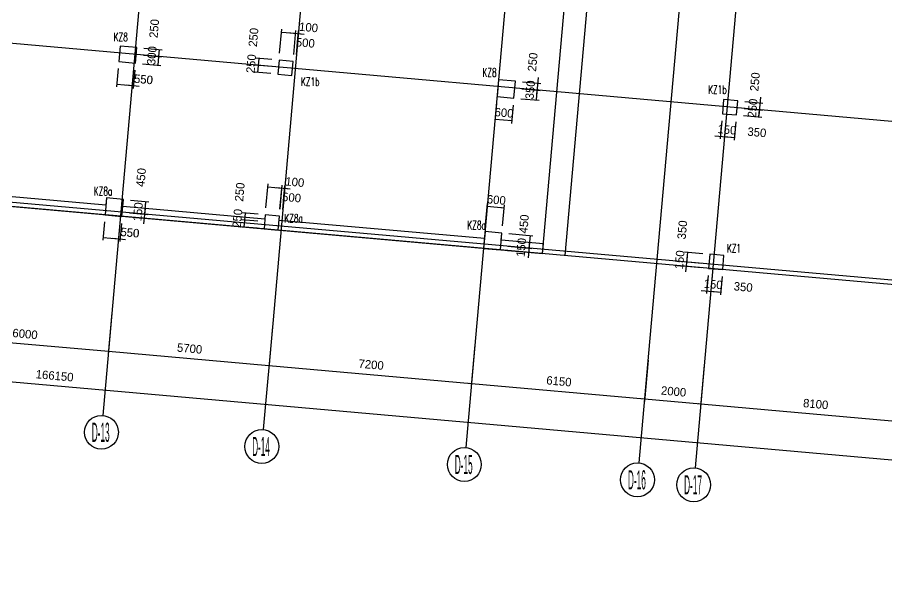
# Model space of a CAD drawing. Extents: x 387171 to 699106, y 11966 to 245688.
# Drawn here: x 574726 to 605497, y 36062 to 56544 of the extents above; entities that cross this region are included whole.
import ezdxf

# ---------------------------------------------------------------- set-up
doc = ezdxf.new("R2010")
doc.units = 0
doc.header["$LTSCALE"] = 100
doc.header["$MEASUREMENT"] = 0
for name, color, linetype in [('COLU', 7, 'Continuous'), ('DIM', 3, 'Continuous'), ('DOTE', 253, 'Continuous'), ('L-AXIS', 3, 'Continuous'), ('NUM', 7, 'Continuous')]:
    doc.layers.add(name, color=color, linetype=linetype)
doc.styles.get("Standard").update_dxf_attribs({"font": 'standard'})
doc.styles.add('tk', font='tk')
doc.dimstyles.get("Standard").update_dxf_attribs({"dimtxt": 300, "dimasz": 100, "dimexe": 100, "dimexo": 250, "dimgap": 100, "dimtad": 0, "dimtoh": 1, "dimdec": 0, "dimdsep": 46, "dimcen": 0.09, "dimclrt": 7, "dimadec": 0, "dimazin": 0, "dimtfac": 1, "dimtdec": 4, "dimtofl": 0, "dimtmove": 0, "dimatfit": 3, "dimfxl": 1, "dimtolj": 1, "dimtzin": 0, "dimarcsym": 0})

# ---------------------------------------------------------------- blocks, each defined once
blk = doc.blocks.new('*D1842')
at = {"layer": 'L-AXIS', "color": 0, "linetype": 'ByBlock', "lineweight": -2}
for p, q in [((493507, 53583), (493255, 50741)), ((493264, 50840), (658764, 36162)), ((659008, 38905), (658755, 36062))]:
    blk.add_line(p, q, dxfattribs=at)
for points in [[(493264, 50840), (493365, 50848), (493362, 50815)], [(658764, 36162), (658663, 36154), (658666, 36188)]]:
    blk.add_solid(points, dxfattribs=at)
at = {"layer": 'L-AXIS', "color": 7, "linetype": 'Continuous', "lineweight": -2, "insert": (576045, 43850), "char_height": 300, "width": 1101.67, "attachment_point": 5, "rotation": 354.9316, "style": 'tk'}
blk.add_mtext('166150', dxfattribs=at)
blk = doc.blocks.new('*D3631')
at = {"layer": 'L-AXIS', "color": 0, "linetype": 'ByBlock', "lineweight": -2}
for p, q in [((599043, 44223), (598913, 42758)), ((607111, 43507), (606981, 42042)), ((598922, 42857), (606990, 42142))]:
    blk.add_line(p, q, dxfattribs=at)
for points in [[(598922, 42857), (599023, 42865), (599020, 42832)], [(606990, 42142), (606889, 42134), (606892, 42167)]]:
    blk.add_solid(points, dxfattribs=at)
at = {"layer": 'L-AXIS', "color": 7, "linetype": 'Continuous', "lineweight": -2, "insert": (602987, 42848), "char_height": 300, "width": 775, "attachment_point": 5, "rotation": 354.9316, "style": 'tk'}
blk.add_mtext('8100', dxfattribs=at)
blk = doc.blocks.new('_AXISO')
blk.add_circle((0, 0), 0.5)
blk = doc.blocks.new('*D3233')
at = {"layer": 'L-AXIS', "color": 0, "linetype": 'ByBlock', "lineweight": -2}
for p, q in [((583753, 45579), (583623, 44114)), ((590925, 44943), (590795, 43478)), ((583632, 44214), (590804, 43577))]:
    blk.add_line(p, q, dxfattribs=at)
for points in [[(583632, 44214), (583733, 44221), (583730, 44188)], [(590804, 43577), (590703, 43570), (590706, 43603)]]:
    blk.add_solid(points, dxfattribs=at)
at = {"layer": 'L-AXIS', "color": 7, "linetype": 'Continuous', "lineweight": -2, "insert": (587249, 44244), "char_height": 300, "width": 780, "attachment_point": 5, "rotation": 354.9316, "style": 'tk'}
blk.add_mtext('7200', dxfattribs=at)
blk = doc.blocks.new('*D4130')
at = {"layer": 'L-AXIS', "color": 0, "linetype": 'ByBlock', "lineweight": -2}
for p, q in [((578075, 46082), (577945, 44617)), ((583753, 45579), (583623, 44114)), ((577954, 44717), (583632, 44214))]:
    blk.add_line(p, q, dxfattribs=at)
for points in [[(577954, 44717), (578055, 44725), (578052, 44692)], [(583632, 44214), (583531, 44206), (583534, 44239)]]:
    blk.add_solid(points, dxfattribs=at)
at = {"layer": 'L-AXIS', "color": 7, "linetype": 'Continuous', "lineweight": -2, "insert": (580824, 44814), "char_height": 300, "width": 780, "attachment_point": 5, "rotation": 354.9316, "style": 'tk'}
blk.add_mtext('5700', dxfattribs=at)
blk = doc.blocks.new('*D4007')
at = {"layer": 'L-AXIS', "color": 0, "linetype": 'ByBlock', "lineweight": -2}
for p, q in [((572099, 46613), (571969, 45148)), ((578075, 46082), (577945, 44617)), ((571978, 45247), (577954, 44717))]:
    blk.add_line(p, q, dxfattribs=at)
for points in [[(571978, 45247), (572079, 45255), (572076, 45222)], [(577954, 44717), (577853, 44709), (577856, 44743)]]:
    blk.add_solid(points, dxfattribs=at)
at = {"layer": 'L-AXIS', "color": 7, "linetype": 'Continuous', "lineweight": -2, "insert": (574997, 45331), "char_height": 300, "width": 770, "attachment_point": 5, "rotation": 354.9316, "style": 'tk'}
blk.add_mtext('6000', dxfattribs=at)
blk = doc.blocks.new('*D3761')
at = {"layer": 'L-AXIS', "color": 0, "linetype": 'ByBlock', "lineweight": -2}
for p, q in [((590925, 44943), (590795, 43478)), ((597051, 44400), (596921, 42935)), ((590804, 43577), (596930, 43034))]:
    blk.add_line(p, q, dxfattribs=at)
for points in [[(590804, 43577), (590905, 43585), (590902, 43552)], [(596930, 43034), (596829, 43026), (596832, 43060)]]:
    blk.add_solid(points, dxfattribs=at)
at = {"layer": 'L-AXIS', "color": 7, "linetype": 'Continuous', "lineweight": -2, "insert": (593898, 43654), "char_height": 300, "width": 765, "attachment_point": 5, "rotation": 354.9316, "style": 'tk'}
blk.add_mtext('6150', dxfattribs=at)
blk = doc.blocks.new('*D4543')
at = {"layer": 'L-AXIS', "color": 0, "linetype": 'ByBlock', "lineweight": -2}
for p, q in [((597051, 44400), (596921, 42935)), ((599043, 44223), (598913, 42758)), ((596930, 43034), (598922, 42857))]:
    blk.add_line(p, q, dxfattribs=at)
for points in [[(596930, 43034), (597031, 43042), (597028, 43009)], [(598922, 42857), (598821, 42850), (598824, 42883)]]:
    blk.add_solid(points, dxfattribs=at)
at = {"layer": 'L-AXIS', "color": 7, "linetype": 'Continuous', "lineweight": -2, "insert": (597957, 43294), "char_height": 300, "width": 780, "attachment_point": 5, "rotation": 354.9316, "style": 'tk'}
blk.add_mtext('2000', dxfattribs=at)
blk = doc.blocks.new('*D3157')
at = {"layer": 'DIM', "color": 0, "linetype": 'ByBlock', "lineweight": -2}
for p, q in [((591683, 53491), (591625, 52843)), ((592281, 53438), (592223, 52790)), ((591634, 52943), (592232, 52890))]:
    blk.add_line(p, q, dxfattribs=at)
for points in [[(591634, 52943), (591735, 52950), (591732, 52917)], [(592232, 52890), (592131, 52882), (592134, 52915)]]:
    blk.add_solid(points, dxfattribs=at)
at = {"layer": 'DIM', "color": 7, "linetype": 'Continuous', "lineweight": -2, "insert": (591955, 53165), "char_height": 300, "width": 556.67, "attachment_point": 5, "rotation": 354.9316, "style": 'tk'}
blk.add_mtext('600', dxfattribs=at)
blk = doc.blocks.new('*D3101')
at = {"layer": 'DIM', "color": 0, "linetype": 'ByBlock', "lineweight": -2}
for p, q in [((592583, 54013), (593230, 53956)), ((593100, 53616), (593130, 53965)), ((592552, 53664), (593199, 53607))]:
    blk.add_line(p, q, dxfattribs=at)
for points in [[(593130, 53965), (593138, 53864), (593105, 53867)], [(593100, 53616), (593092, 53717), (593125, 53714)]]:
    blk.add_solid(points, dxfattribs=at)
at = {"layer": 'DIM', "color": 7, "linetype": 'Continuous', "lineweight": -2, "insert": (592881, 53977), "char_height": 300, "width": 566.67, "attachment_point": 5, "rotation": 84.9316, "style": 'tk'}
blk.add_mtext('350', dxfattribs=at)
blk = doc.blocks.new('*D4001')
at = {"layer": 'DIM', "color": 0, "linetype": 'ByBlock', "lineweight": -2}
for p, q in [((592605, 54262), (593252, 54205)), ((593113, 53765), (593170, 54413)), ((592583, 54013), (593230, 53956))]:
    blk.add_line(p, q, dxfattribs=at)
for points in [[(593153, 54214), (593145, 54315), (593178, 54312)], [(593130, 53965), (593138, 53864), (593105, 53867)]]:
    blk.add_solid(points, dxfattribs=at)
at = {"layer": 'DIM', "color": 7, "linetype": 'Continuous', "lineweight": -2, "insert": (592968, 54959), "char_height": 300, "width": 566.67, "attachment_point": 5, "rotation": 84.9316, "style": 'tk'}
blk.add_mtext('250', dxfattribs=at)
blk = doc.blocks.new('*D1161')
at = {"layer": 'DIM', "color": 0, "linetype": 'ByBlock', "lineweight": -2}
for p, q in [((599660, 52884), (599603, 52236)), ((599810, 52870), (599752, 52223)), ((599413, 52353), (599961, 52305))]:
    blk.add_line(p, q, dxfattribs=at)
for points in [[(599612, 52336), (599511, 52328), (599514, 52361)], [(599761, 52322), (599862, 52330), (599859, 52297)]]:
    blk.add_solid(points, dxfattribs=at)
at = {"layer": 'DIM', "color": 7, "linetype": 'Continuous', "lineweight": -2, "insert": (599845, 52566), "char_height": 300, "width": 476.67, "attachment_point": 5, "rotation": 354.9316, "style": 'tk'}
blk.add_mtext('150', dxfattribs=at)
blk = doc.blocks.new('*D2035')
at = {"layer": 'DIM', "color": 0, "linetype": 'ByBlock', "lineweight": -2}
for p, q in [((599810, 52870), (599752, 52223)), ((600159, 52839), (600101, 52192)), ((599761, 52322), (600110, 52292))]:
    blk.add_line(p, q, dxfattribs=at)
for points in [[(599761, 52322), (599862, 52330), (599859, 52297)], [(600110, 52292), (600009, 52284), (600012, 52317)]]:
    blk.add_solid(points, dxfattribs=at)
at = {"layer": 'DIM', "color": 7, "linetype": 'Continuous', "lineweight": -2, "insert": (600905, 52472), "char_height": 300, "width": 566.67, "attachment_point": 5, "rotation": 354.9316, "style": 'tk'}
blk.add_mtext('350', dxfattribs=at)
blk = doc.blocks.new('*D1737')
at = {"layer": 'DIM', "color": 0, "linetype": 'ByBlock', "lineweight": -2}
for p, q in [((600452, 53315), (601099, 53258)), ((600977, 53018), (601000, 53267)), ((600430, 53066), (601077, 53009))]:
    blk.add_line(p, q, dxfattribs=at)
for points in [[(601000, 53267), (601007, 53166), (600974, 53169)], [(600977, 53018), (600970, 53119), (601003, 53116)]]:
    blk.add_solid(points, dxfattribs=at)
at = {"layer": 'DIM', "color": 7, "linetype": 'Continuous', "lineweight": -2, "insert": (600754, 53329), "char_height": 300, "width": 566.67, "attachment_point": 5, "rotation": 84.9316, "style": 'tk'}
blk.add_mtext('250', dxfattribs=at)
blk = doc.blocks.new('*D2791')
at = {"layer": 'DIM', "color": 0, "linetype": 'ByBlock', "lineweight": -2}
for p, q in [((600474, 53564), (601121, 53507)), ((600982, 53068), (601039, 53715)), ((600452, 53315), (601099, 53258))]:
    blk.add_line(p, q, dxfattribs=at)
for points in [[(601022, 53516), (601014, 53617), (601047, 53614)], [(601000, 53267), (601007, 53166), (600974, 53169)]]:
    blk.add_solid(points, dxfattribs=at)
at = {"layer": 'DIM', "color": 7, "linetype": 'Continuous', "lineweight": -2, "insert": (600837, 54261), "char_height": 300, "width": 566.67, "attachment_point": 5, "rotation": 84.9316, "style": 'tk'}
blk.add_mtext('250', dxfattribs=at)
blk = doc.blocks.new('*D2974')
at = {"layer": 'DIM', "color": 0, "linetype": 'ByBlock', "lineweight": -2}
for p, q in [((584010, 55275), (584084, 56122)), ((584076, 56022), (584574, 55979)), ((584508, 55231), (584582, 56078))]:
    blk.add_line(p, q, dxfattribs=at)
for points in [[(584076, 56022), (584177, 56030), (584174, 55997)], [(584574, 55979), (584473, 55971), (584476, 56004)]]:
    blk.add_solid(points, dxfattribs=at)
at = {"layer": 'DIM', "color": 7, "linetype": 'Continuous', "lineweight": -2, "insert": (584919, 55641), "char_height": 300, "width": 566.67, "attachment_point": 5, "rotation": 355, "style": 'tk'}
blk.add_mtext('500', dxfattribs=at)
blk = doc.blocks.new('*D3110')
at = {"layer": 'DIM', "color": 0, "linetype": 'ByBlock', "lineweight": -2}
for p, q in [((598992, 48174), (598344, 48232)), ((598444, 48223), (598413, 47874)), ((598961, 47826), (598313, 47883))]:
    blk.add_line(p, q, dxfattribs=at)
for points in [[(598444, 48223), (598452, 48122), (598419, 48125)], [(598413, 47874), (598405, 47975), (598438, 47972)]]:
    blk.add_solid(points, dxfattribs=at)
at = {"layer": 'DIM', "color": 7, "linetype": 'Continuous', "lineweight": -2, "insert": (598264, 49018), "char_height": 300, "width": 566.67, "attachment_point": 5, "rotation": 84.9316, "style": 'tk'}
blk.add_mtext('350', dxfattribs=at)
blk = doc.blocks.new('*D3063')
at = {"layer": 'DIM', "color": 0, "linetype": 'ByBlock', "lineweight": -2}
for p, q in [((598431, 48073), (598382, 47526)), ((598948, 47676), (598300, 47734)), ((598961, 47826), (598313, 47883))]:
    blk.add_line(p, q, dxfattribs=at)
for points in [[(598400, 47725), (598408, 47624), (598374, 47627)], [(598413, 47874), (598405, 47975), (598438, 47972)]]:
    blk.add_solid(points, dxfattribs=at)
at = {"layer": 'DIM', "color": 7, "linetype": 'Continuous', "lineweight": -2, "insert": (598169, 47957), "char_height": 300, "width": 476.67, "attachment_point": 5, "rotation": 84.9316, "style": 'tk'}
blk.add_mtext('150', dxfattribs=at)
blk = doc.blocks.new('*D2634')
at = {"layer": 'DIM', "color": 0, "linetype": 'ByBlock', "lineweight": -2}
for p, q in [((599175, 47405), (599117, 46758)), ((599324, 47392), (599267, 46744)), ((598927, 46875), (599475, 46826))]:
    blk.add_line(p, q, dxfattribs=at)
for points in [[(599126, 46857), (599025, 46849), (599028, 46883)], [(599275, 46844), (599376, 46852), (599374, 46819)]]:
    blk.add_solid(points, dxfattribs=at)
at = {"layer": 'DIM', "color": 7, "linetype": 'Continuous', "lineweight": -2, "insert": (599359, 47088), "char_height": 300, "width": 476.67, "attachment_point": 5, "rotation": 354.9316, "style": 'tk'}
blk.add_mtext('150', dxfattribs=at)
blk = doc.blocks.new('*D3555')
at = {"layer": 'DIM', "color": 0, "linetype": 'ByBlock', "lineweight": -2}
for p, q in [((599324, 47392), (599267, 46744)), ((599673, 47361), (599615, 46713)), ((599275, 46844), (599624, 46813))]:
    blk.add_line(p, q, dxfattribs=at)
for points in [[(599275, 46844), (599376, 46852), (599374, 46819)], [(599624, 46813), (599523, 46805), (599526, 46838)]]:
    blk.add_solid(points, dxfattribs=at)
at = {"layer": 'DIM', "color": 7, "linetype": 'Continuous', "lineweight": -2, "insert": (600420, 46994), "char_height": 300, "width": 566.67, "attachment_point": 5, "rotation": 354.9316, "style": 'tk'}
blk.add_mtext('350', dxfattribs=at)
blk = doc.blocks.new('*D3892')
at = {"layer": 'DIM', "color": 0, "linetype": 'ByBlock', "lineweight": -2}
for p, q in [((591303, 49208), (591368, 49954)), ((591359, 49855), (591957, 49802)), ((591900, 49155), (591966, 49902))]:
    blk.add_line(p, q, dxfattribs=at)
for points in [[(591359, 49855), (591460, 49863), (591458, 49829)], [(591957, 49802), (591856, 49795), (591859, 49828)]]:
    blk.add_solid(points, dxfattribs=at)
at = {"layer": 'DIM', "color": 7, "linetype": 'Continuous', "lineweight": -2, "insert": (591680, 50078), "char_height": 300, "width": 556.67, "attachment_point": 5, "rotation": 355, "style": 'tk'}
blk.add_mtext('600', dxfattribs=at)
blk = doc.blocks.new('*D3780')
at = {"layer": 'DIM', "color": 0, "linetype": 'ByBlock', "lineweight": -2}
for p, q in [((592128, 48884), (592974, 48810)), ((592875, 48818), (592835, 48370)), ((592088, 48435), (592935, 48361))]:
    blk.add_line(p, q, dxfattribs=at)
for points in [[(592875, 48818), (592882, 48717), (592849, 48720)], [(592835, 48370), (592828, 48471), (592861, 48468)]]:
    blk.add_solid(points, dxfattribs=at)
at = {"layer": 'DIM', "color": 7, "linetype": 'Continuous', "lineweight": -2, "insert": (592659, 49227), "char_height": 300, "width": 576.67, "attachment_point": 5, "rotation": 85, "style": 'tk'}
blk.add_mtext('450', dxfattribs=at)
blk = doc.blocks.new('*D3516')
at = {"layer": 'DIM', "color": 0, "linetype": 'ByBlock', "lineweight": -2}
for p, q in [((592088, 48435), (592935, 48361)), ((592852, 48569), (592804, 48021)), ((592075, 48286), (592922, 48212))]:
    blk.add_line(p, q, dxfattribs=at)
for points in [[(592835, 48370), (592827, 48471), (592860, 48468)], [(592822, 48221), (592830, 48120), (592797, 48123)]]:
    blk.add_solid(points, dxfattribs=at)
at = {"layer": 'DIM', "color": 7, "linetype": 'Continuous', "lineweight": -2, "insert": (592564, 48395), "char_height": 300, "width": 476.67, "attachment_point": 5, "rotation": 85, "style": 'tk'}
blk.add_mtext('150', dxfattribs=at)
blk = doc.blocks.new('*D3440')
at = {"layer": 'DIM', "color": 0, "linetype": 'ByBlock', "lineweight": -2}
for p, q in [((578838, 54680), (578780, 54033)), ((578888, 54676), (578830, 54028)), ((578590, 54150), (579038, 54110))]:
    blk.add_line(p, q, dxfattribs=at)
for points in [[(578789, 54132), (578688, 54125), (578691, 54158)], [(578839, 54128), (578940, 54136), (578937, 54102)]]:
    blk.add_solid(points, dxfattribs=at)
at = {"layer": 'DIM', "color": 7, "linetype": 'Continuous', "lineweight": -2, "insert": (579298, 54338), "char_height": 300, "width": 353.33, "attachment_point": 5, "rotation": 354.9316, "style": 'tk'}
blk.add_mtext('50', dxfattribs=at)
blk = doc.blocks.new('*D4264')
at = {"layer": 'DIM', "color": 0, "linetype": 'ByBlock', "lineweight": -2}
for p, q in [((579185, 55202), (579832, 55144)), ((579706, 54854), (579733, 55153)), ((579159, 54903), (579806, 54845))]:
    blk.add_line(p, q, dxfattribs=at)
for points in [[(579733, 55153), (579740, 55052), (579707, 55055)], [(579706, 54854), (579698, 54955), (579731, 54952)]]:
    blk.add_solid(points, dxfattribs=at)
at = {"layer": 'DIM', "color": 7, "linetype": 'Continuous', "lineweight": -2, "insert": (579485, 55190), "char_height": 300, "width": 566.67, "attachment_point": 5, "rotation": 84.9316, "style": 'tk'}
blk.add_mtext('300', dxfattribs=at)
blk = doc.blocks.new('*D3992')
at = {"layer": 'DIM', "color": 0, "linetype": 'ByBlock', "lineweight": -2}
for p, q in [((579207, 55451), (579854, 55393)), ((579733, 55153), (579755, 55402)), ((579185, 55202), (579832, 55144))]:
    blk.add_line(p, q, dxfattribs=at)
for points in [[(579755, 55402), (579762, 55301), (579729, 55304)], [(579733, 55153), (579725, 55254), (579758, 55251)]]:
    blk.add_solid(points, dxfattribs=at)
at = {"layer": 'DIM', "color": 7, "linetype": 'Continuous', "lineweight": -2, "insert": (579570, 56148), "char_height": 300, "width": 566.67, "attachment_point": 5, "rotation": 84.9316, "style": 'tk'}
blk.add_mtext('250', dxfattribs=at)
blk = doc.blocks.new('*D3886')
at = {"layer": 'DIM', "color": 0, "linetype": 'ByBlock', "lineweight": -2}
for p, q in [((578690, 49623), (579338, 49566)), ((579207, 49226), (579256, 49774)), ((578677, 49474), (579325, 49417))]:
    blk.add_line(p, q, dxfattribs=at)
for points in [[(579238, 49575), (579231, 49676), (579264, 49673)], [(579225, 49425), (579233, 49324), (579200, 49327)]]:
    blk.add_solid(points, dxfattribs=at)
at = {"layer": 'DIM', "color": 7, "linetype": 'Continuous', "lineweight": -2, "insert": (578995, 49658), "char_height": 300, "width": 476.67, "attachment_point": 5, "rotation": 84.9316, "style": 'tk'}
blk.add_mtext('150', dxfattribs=at)
blk = doc.blocks.new('*D31')
at = {"layer": 'DIM', "color": 0, "linetype": 'ByBlock', "lineweight": -2}
for p, q in [((578730, 50072), (579378, 50014)), ((579238, 49575), (579278, 50023)), ((578690, 49623), (579338, 49566))]:
    blk.add_line(p, q, dxfattribs=at)
for points in [[(579278, 50023), (579286, 49922), (579253, 49925)], [(579238, 49575), (579231, 49676), (579264, 49673)]]:
    blk.add_solid(points, dxfattribs=at)
at = {"layer": 'DIM', "color": 7, "linetype": 'Continuous', "lineweight": -2, "insert": (579103, 50873), "char_height": 300, "width": 576.67, "attachment_point": 5, "rotation": 84.9316, "style": 'tk'}
blk.add_mtext('450', dxfattribs=at)
blk = doc.blocks.new('*D3112')
at = {"layer": 'DIM', "color": 0, "linetype": 'ByBlock', "lineweight": -2}
for p, q in [((583739, 55049), (583170, 55099)), ((583270, 55090), (583248, 54841)), ((583717, 54800), (583148, 54850))]:
    blk.add_line(p, q, dxfattribs=at)
for points in [[(583270, 55090), (583278, 54989), (583245, 54992)], [(583248, 54841), (583240, 54942), (583273, 54939)]]:
    blk.add_solid(points, dxfattribs=at)
at = {"layer": 'DIM', "color": 7, "linetype": 'Continuous', "lineweight": -2, "insert": (583085, 55836), "char_height": 300, "width": 566.67, "attachment_point": 5, "rotation": 84.9316, "style": 'tk'}
blk.add_mtext('250', dxfattribs=at)
blk = doc.blocks.new('*D1864')
at = {"layer": 'DIM', "color": 0, "linetype": 'ByBlock', "lineweight": -2}
for p, q in [((583717, 54800), (583148, 54850)), ((583248, 54841), (583226, 54592)), ((583695, 54551), (583126, 54601))]:
    blk.add_line(p, q, dxfattribs=at)
for points in [[(583248, 54841), (583256, 54740), (583222, 54743)], [(583226, 54592), (583218, 54693), (583251, 54690)]]:
    blk.add_solid(points, dxfattribs=at)
at = {"layer": 'DIM', "color": 7, "linetype": 'Continuous', "lineweight": -2, "insert": (583002, 54903), "char_height": 300, "width": 566.67, "attachment_point": 5, "rotation": 84.9316, "style": 'tk'}
blk.add_mtext('250', dxfattribs=at)
blk = doc.blocks.new('*D2823')
at = {"layer": 'DIM', "color": 0, "linetype": 'ByBlock', "lineweight": -2}
for p, q in [((584509, 55231), (584584, 56078)), ((584608, 55223), (584683, 56069)), ((584376, 55996), (584874, 55952))]:
    blk.add_line(p, q, dxfattribs=at)
for points in [[(584575, 55978), (584474, 55971), (584477, 56004)], [(584675, 55970), (584776, 55977), (584773, 55944)]]:
    blk.add_solid(points, dxfattribs=at)
at = {"layer": 'DIM', "color": 7, "linetype": 'Continuous', "lineweight": -2, "insert": (585034, 56189), "char_height": 300, "width": 476.67, "attachment_point": 5, "rotation": 354.9316, "style": 'tk'}
blk.add_mtext('100', dxfattribs=at)
blk = doc.blocks.new('*D2956')
at = {"layer": 'DIM', "color": 0, "linetype": 'ByBlock', "lineweight": -2}
for p, q in [((583524, 49796), (583598, 50644)), ((583590, 50544), (584088, 50500)), ((584022, 49753), (584097, 50600))]:
    blk.add_line(p, q, dxfattribs=at)
for points in [[(583590, 50544), (583691, 50552), (583688, 50519)], [(584088, 50500), (583987, 50492), (583990, 50526)]]:
    blk.add_solid(points, dxfattribs=at)
at = {"layer": 'DIM', "color": 7, "linetype": 'Continuous', "lineweight": -2, "insert": (584433, 50162), "char_height": 300, "width": 566.67, "attachment_point": 5, "rotation": 355, "style": 'tk'}
blk.add_mtext('500', dxfattribs=at)
blk = doc.blocks.new('*D2715')
at = {"layer": 'DIM', "color": 0, "linetype": 'ByBlock', "lineweight": -2}
for p, q in [((583254, 49570), (582684, 49621)), ((582784, 49612), (582762, 49363)), ((583232, 49321), (582662, 49372))]:
    blk.add_line(p, q, dxfattribs=at)
for points in [[(582784, 49612), (582792, 49511), (582759, 49514)], [(582762, 49363), (582754, 49464), (582787, 49461)]]:
    blk.add_solid(points, dxfattribs=at)
at = {"layer": 'DIM', "color": 7, "linetype": 'Continuous', "lineweight": -2, "insert": (582599, 50357), "char_height": 300, "width": 566.67, "attachment_point": 5, "rotation": 84.9316, "style": 'tk'}
blk.add_mtext('250', dxfattribs=at)
blk = doc.blocks.new('*D2701')
at = {"layer": 'DIM', "color": 0, "linetype": 'ByBlock', "lineweight": -2}
for p, q in [((583232, 49321), (582662, 49372)), ((582762, 49363), (582740, 49114)), ((583209, 49072), (582640, 49123))]:
    blk.add_line(p, q, dxfattribs=at)
for points in [[(582762, 49363), (582770, 49262), (582737, 49265)], [(582740, 49114), (582732, 49215), (582765, 49212)]]:
    blk.add_solid(points, dxfattribs=at)
at = {"layer": 'DIM', "color": 7, "linetype": 'Continuous', "lineweight": -2, "insert": (582516, 49425), "char_height": 300, "width": 566.67, "attachment_point": 5, "rotation": 84.9316, "style": 'tk'}
blk.add_mtext('250', dxfattribs=at)
blk = doc.blocks.new('*D3557')
at = {"layer": 'DIM', "color": 0, "linetype": 'ByBlock', "lineweight": -2}
for p, q in [((583890, 50518), (584388, 50473)), ((584023, 49753), (584098, 50600)), ((584122, 49744), (584197, 50591))]:
    blk.add_line(p, q, dxfattribs=at)
for points in [[(584089, 50500), (583988, 50492), (583991, 50525)], [(584189, 50491), (584290, 50499), (584287, 50466)]]:
    blk.add_solid(points, dxfattribs=at)
at = {"layer": 'DIM', "color": 7, "linetype": 'Continuous', "lineweight": -2, "insert": (584548, 50710), "char_height": 300, "width": 476.67, "attachment_point": 5, "rotation": 354.9316, "style": 'tk'}
blk.add_mtext('100', dxfattribs=at)
blk = doc.blocks.new('*D3395')
at = {"layer": 'DIM', "color": 0, "linetype": 'ByBlock', "lineweight": -2}
for p, q in [((578290, 54729), (578233, 54081)), ((578838, 54680), (578780, 54033)), ((578241, 54181), (578789, 54132))]:
    blk.add_line(p, q, dxfattribs=at)
for points in [[(578241, 54181), (578342, 54189), (578339, 54156)], [(578789, 54132), (578688, 54125), (578691, 54158)]]:
    blk.add_solid(points, dxfattribs=at)
at = {"layer": 'DIM', "color": 7, "linetype": 'Continuous', "lineweight": -2, "insert": (579193, 54347), "char_height": 300, "width": 566.67, "attachment_point": 5, "rotation": 354.9316, "style": 'tk'}
blk.add_mtext('550', dxfattribs=at)
blk = doc.blocks.new('*D4292')
at = {"layer": 'DIM', "color": 0, "linetype": 'ByBlock', "lineweight": -2}
for p, q in [((578356, 49251), (578299, 48604)), ((578406, 49247), (578349, 48600)), ((578108, 48721), (578557, 48682))]:
    blk.add_line(p, q, dxfattribs=at)
for points in [[(578308, 48704), (578207, 48696), (578210, 48729)], [(578358, 48699), (578459, 48707), (578456, 48674)]]:
    blk.add_solid(points, dxfattribs=at)
at = {"layer": 'DIM', "color": 7, "linetype": 'Continuous', "lineweight": -2, "insert": (578817, 48909), "char_height": 300, "width": 353.33, "attachment_point": 5, "rotation": 354.9316, "style": 'tk'}
blk.add_mtext('50', dxfattribs=at)
blk = doc.blocks.new('*D3874')
at = {"layer": 'DIM', "color": 0, "linetype": 'ByBlock', "lineweight": -2}
for p, q in [((577808, 49300), (577751, 48653)), ((578356, 49251), (578299, 48604)), ((577760, 48752), (578308, 48704))]:
    blk.add_line(p, q, dxfattribs=at)
for points in [[(577760, 48752), (577861, 48760), (577858, 48727)], [(578308, 48704), (578207, 48696), (578210, 48729)]]:
    blk.add_solid(points, dxfattribs=at)
at = {"layer": 'DIM', "color": 7, "linetype": 'Continuous', "lineweight": -2, "insert": (578712, 48919), "char_height": 300, "width": 566.67, "attachment_point": 5, "rotation": 354.9316, "style": 'tk'}
blk.add_mtext('550', dxfattribs=at)
blk = doc.blocks.new('后浇带现场')
at = {"color": 6, "lineweight": 30}
for points in [[(777111, 575147), (781539, 625070)], [(776314, 575218), (780665, 624270)]]:
    blk.add_lwpolyline(points, dxfattribs=at)

msp = doc.modelspace()

# ---------------------------------------------------------------- linework, layer by layer
at = {"color": 6, "lineweight": 30}
msp.add_lwpolyline([(476181.3, 232428.8), (494258.1, 233154.4), (494258.1, 231537.9), (540808.1, 231537.9), (540808.1, 232387.9), (590208.1, 232387.9), (590208.1, 232187.9), (593108.1, 232187.9), (593108.1, 230737.9), (608058.1, 230737.9), (608058.1, 231687.9), (648158.1, 231687.9), (648158.1, 230737.9), (657058.1, 230737.9), (657158.1, 196187.9), (658248.2, 196187.9), (663075.9, 83077.9), (659946, 47787.8), (654318.1, 48286.9), (653832.2, 42808.4), (496133.5, 56794.9), (482757.4, 68610.1), (476181.3, 232428.8)], dxfattribs=at)
at = {"color": 3, "lineweight": 30}
msp.add_lwpolyline([(558455, 51271), (593315.8, 48175.7), (593346.7, 48524.3), (591856.5, 48656.5), (591878.6, 48905.5), (591281, 48958.5), (591258.9, 48709.5), (583987.4, 49354.4), (584000.7, 49503.8), (583502.6, 49548), (583489.4, 49398.6), (578459.1, 49844.7), (578481.2, 50093.8), (577883.5, 50146.8), (577861.5, 49897.7), (572681.8, 50357.1)], dxfattribs=at)
at = {"layer": 'COLU', "color": 30}
for points in [[(578312, 54977.8), (578909.7, 54924.8), (578958.3, 55472.6), (578360.6, 55525.6)], [(583944.3, 54528.5), (584442.4, 54484.3), (584486.6, 54982.3), (583988.5, 55026.5)], [(591705, 53739.6), (592302.7, 53686.6), (592355.7, 54284.2), (591758, 54337.2)], [(599682.6, 53132.6), (600180.6, 53088.4), (600224.8, 53586.5), (599726.7, 53630.7)], [(577830.5, 49549.1), (578428.2, 49496.1), (578481.2, 50093.8), (577883.5, 50146.8)], [(583458.4, 49050), (583956.5, 49005.8), (584000.7, 49503.8), (583502.6, 49548)], [(591228, 48360.9), (591825.6, 48307.9), (591878.6, 48905.5), (591281, 48958.5)]]:
    msp.add_lwpolyline(points, close=True, dxfattribs=at)
at = {"layer": 'COLU'}
msp.add_lwpolyline([(599196.7, 47654.1), (599694.7, 47610), (599738.9, 48108), (599240.8, 48152.2)], close=True, dxfattribs=at)
at = {"layer": 'DOTE'}
for p, q in [((605079.6, 112287.1), (599065, 44471.9)), ((596391.7, 106582.3), (590946.9, 45191.9)), ((582327.4, 94025.7), (578097.3, 46331.5)), ((588027.2, 93771.2), (583775, 45828)), ((599562.5, 72719.8), (597072.8, 44648.6)), ((662308.9, 47829.2), (489036.8, 63196.9)), ((661814.2, 42251.1), (496111.9, 56947.4))]:
    msp.add_line(p, q, dxfattribs=at)
at = {"layer": 'L-AXIS'}
for p, q in [((578097.3, 46331.5), (577752.7, 42445.9)), ((583775, 45828), (583430.4, 41942.3)), ((590946.9, 45191.9), (590602.3, 41306.2)), ((597072.8, 44648.6), (596728.2, 40762.9)), ((599065, 44471.9), (598720.4, 40586.2))]:
    msp.add_line(p, q, dxfattribs=at)

# ---------------------------------------------------------------- block references
at = {"color": 3, "lineweight": 30}
msp.add_blockref('后浇带现场', (-182998.7, -527042.1), dxfattribs=at)
at = {"layer": 'L-AXIS'}
ref = msp.add_blockref('_AXISO', (577699.7, 41848.2), dxfattribs=dict(at, xscale=1199.999999999997, yscale=1200, rotation=359.999645787379))
ref.add_attrib('A', 'D-13', (577360.3, 41508.8), dxfattribs={"height": 678.82, "style": 'tk', "width": 0.320988})
ref = msp.add_blockref('_AXISO', (583377.4, 41344.7), dxfattribs=dict(at, xscale=1199.999999999997, yscale=1200, rotation=359.999645787379))
ref.add_attrib('A', 'D-14', (583038, 41005.3), dxfattribs={"height": 678.82, "style": 'tk', "width": 0.317073})
ref = msp.add_blockref('_AXISO', (590549.3, 40708.6), dxfattribs=dict(at, xscale=1199.999999999997, yscale=1200, rotation=359.999645787379))
ref.add_attrib('A', 'D-15', (590209.8, 40369.2), dxfattribs={"height": 678.82, "style": 'tk', "width": 0.320988})
ref = msp.add_blockref('_AXISO', (596675.2, 40165.3), dxfattribs=dict(at, xscale=1199.999999999997, yscale=1200, rotation=359.999645787379))
ref.add_attrib('A', 'D-16', (596335.8, 39825.9), dxfattribs={"height": 678.82, "style": 'tk', "width": 0.325})
ref = msp.add_blockref('_AXISO', (598667.4, 39988.6), dxfattribs=dict(at, xscale=1199.999999999997, yscale=1200, rotation=359.999645787379))
ref.add_attrib('A', 'D-17', (598328, 39649.2), dxfattribs={"height": 678.82, "style": 'tk', "width": 0.320988})

# ---------------------------------------------------------------- texts
at = {"layer": 'NUM', "color": 30, "width": 0.7}
for s, p in [('KZ8', (578136.3, 55698.5)), ('KZ8', (591190.6, 54441.5)), ('KZ1b', (584764.7, 54114.2)), ('KZ1b', (599181, 53835.2))]:
    msp.add_text(s, height=300, dxfattribs=at).set_placement(p)
at = {"layer": 'NUM', "color": 200, "width": 0.7}
for s, p in [('KZ8a', (577431.8, 50236.9)), ('KZ8a', (584177.9, 49278.2)), ('KZ8a', (590656.5, 49031.6)), ('KZ1', (599845, 48214.1))]:
    msp.add_text(s, height=300, dxfattribs=at).set_placement(p)

# ---------------------------------------------------------------- dimensions: what is measured, and where the dimension line sits
at = {"layer": 'DIM', "color": 200}
for p1, p2, distance, picture, middle in [((578936.2, 55223.6), (578958.3, 55472.6), -799.5, '*D3992', (579524.9, 55641.3)), ((584486.6, 54982.3), (584586.2, 54973.5), 1000, '*D2823', (584646.8, 56223)), ((583988.5, 55026.5), (583966.4, 54777.5), -721.4, '*D3112', (583040.2, 55329.5)), ((578909.7, 54924.8), (578936.2, 55223.6), -799.5, '*D4264', (579437.7, 54659)), ((592333.6, 54035.4), (592355.7, 54284.2), -800, '*D4001', (592922.8, 54452.9)), ((578312, 54977.8), (578859.9, 54929.2), -800, '*D3395', (578537.4, 54405.7)), ((578859.9, 54929.2), (578909.7, 54924.8), -800, '*D3440', (578997.9, 54364.8)), ((600202.7, 53337.5), (600224.8, 53586.5), -800, '*D2791', (600791.9, 53755.1)), ((592302.7, 53686.6), (592333.6, 54035.4), -800, '*D3101', (592831.2, 53420.8)), ((591705, 53739.6), (592302.7, 53686.6), -800, '*D3157', (591955.2, 53165.2)), ((600180.6, 53088.4), (600202.7, 53337.5), -800, '*D1737', (600709.2, 52822.6)), ((599682.6, 53132.6), (599832, 53119.4), -800, '*D1161', (599432.8, 52602.6)), ((599832, 53119.4), (600180.6, 53088.4), -800, '*D2035', (600349.2, 52521.3)), ((578441.4, 49645.5), (578481.2, 50093.8), -800, '*D31', (579048.3, 50262.4)), ((584000.7, 49503.8), (584100.3, 49495), 1000, '*D3557', (584160.9, 50744.5)), ((583502.6, 49548), (583480.5, 49299), -721.4, '*D2715', (582554.3, 49851)), ((578428.2, 49496.1), (578441.4, 49645.5), -800, '*D3886', (578958.2, 49246.4)), ((577830.5, 49549.1), (578378.4, 49500.5), -800, '*D3874', (578055.9, 48977)), ((578378.4, 49500.5), (578428.2, 49496.1), -800, '*D4292', (578516.4, 48936.1)), ((599240.8, 48152.2), (599209.9, 47803.5), -800, '*D3110', (598214.2, 48462.2)), ((599209.9, 47803.5), (599196.7, 47654.1), -800, '*D3063', (598132.9, 47545.8)), ((599196.7, 47654.1), (599346.1, 47640.9), -800, '*D2634', (598946.9, 47124.1)), ((599346.1, 47640.9), (599694.7, 47610), -800, '*D3555', (599863.4, 47042.8))]:
    dim = msp.add_aligned_dim(p1=p1, p2=p2, distance=distance, dimstyle='Standard', dxfattribs=at)
    dim.commit()
    dim.dimension.update_dxf_attribs({"geometry": picture, "text_midpoint": middle})
for base, p1, p2, angle, picture, middle in [((584573.7, 55978.8), (583988.5, 55025.9), (584486.6, 54982.3), 355, '*D2974', (584287.8, 55695.9)), ((583225.8, 54592.2), (583966.4, 54777.5), (583944.3, 54528.5), 84.93165, '*D1864', (582957.5, 54397)), ((584087.8, 50500.3), (583502.6, 49547.4), (584000.7, 49503.8), 355, '*D2956', (583802, 50217.4)), ((591957.1, 49802.4), (591281, 48958.5), (591878.6, 48905.5), 355, '*D3892', (591680, 50077.6)), ((582739.9, 49113.7), (583480.5, 49299), (583458.4, 49050), 84.93165, '*D2701', (582471.6, 48918.6)), ((592835.4, 48370.1), (591878.6, 48905.5), (591838.9, 48457.3), 265, '*D3780', (592605.9, 48616)), ((592821.9, 48220.7), (591838.9, 48457.3), (591825.6, 48307.9), 265, '*D3516', (592527.7, 47982.8))]:
    dim = msp.add_linear_dim(base=base, p1=p1, p2=p2, angle=angle, dimstyle='Standard', dxfattribs=at)
    dim.commit()
    dim.dimension.update_dxf_attribs({"geometry": picture, "text_midpoint": middle})
at = {"layer": 'L-AXIS'}
for base, p1, p2, picture, middle in [((658764.3, 36162.1), (493529.3, 53831.9), (659029.6, 39153.6), '*D1842', (576045.1, 43849.9)), ((577954.1, 44717.1), (572120.8, 46861.6), (578097.3, 46331.5), '*D4007', (574996.8, 45330.8)), ((583631.9, 44213.5), (578097.3, 46331.5), (583775, 45828), '*D4130', (580823.9, 44814)), ((590803.7, 43577.5), (583775, 45828), (590946.9, 45191.9), '*D3233', (587248.7, 44244.1)), ((596929.7, 43034.1), (590946.9, 45191.9), (597072.8, 44648.6), '*D3761', (593897.6, 43654.4)), ((598921.8, 42857.5), (597072.8, 44648.6), (599065, 44471.9), '*D4543', (597956.7, 43294.4)), ((606990.2, 42141.9), (599065, 44471.9), (607133.4, 43756.3), '*D3631', (602986.9, 42848.3))]:
    dim = msp.add_linear_dim(base=base, p1=p1, p2=p2, angle=354.93165, dimstyle='Standard', dxfattribs=at)
    dim.commit()
    dim.dimension.update_dxf_attribs({"geometry": picture, "text_midpoint": middle})

doc.saveas('drawing.dxf')
